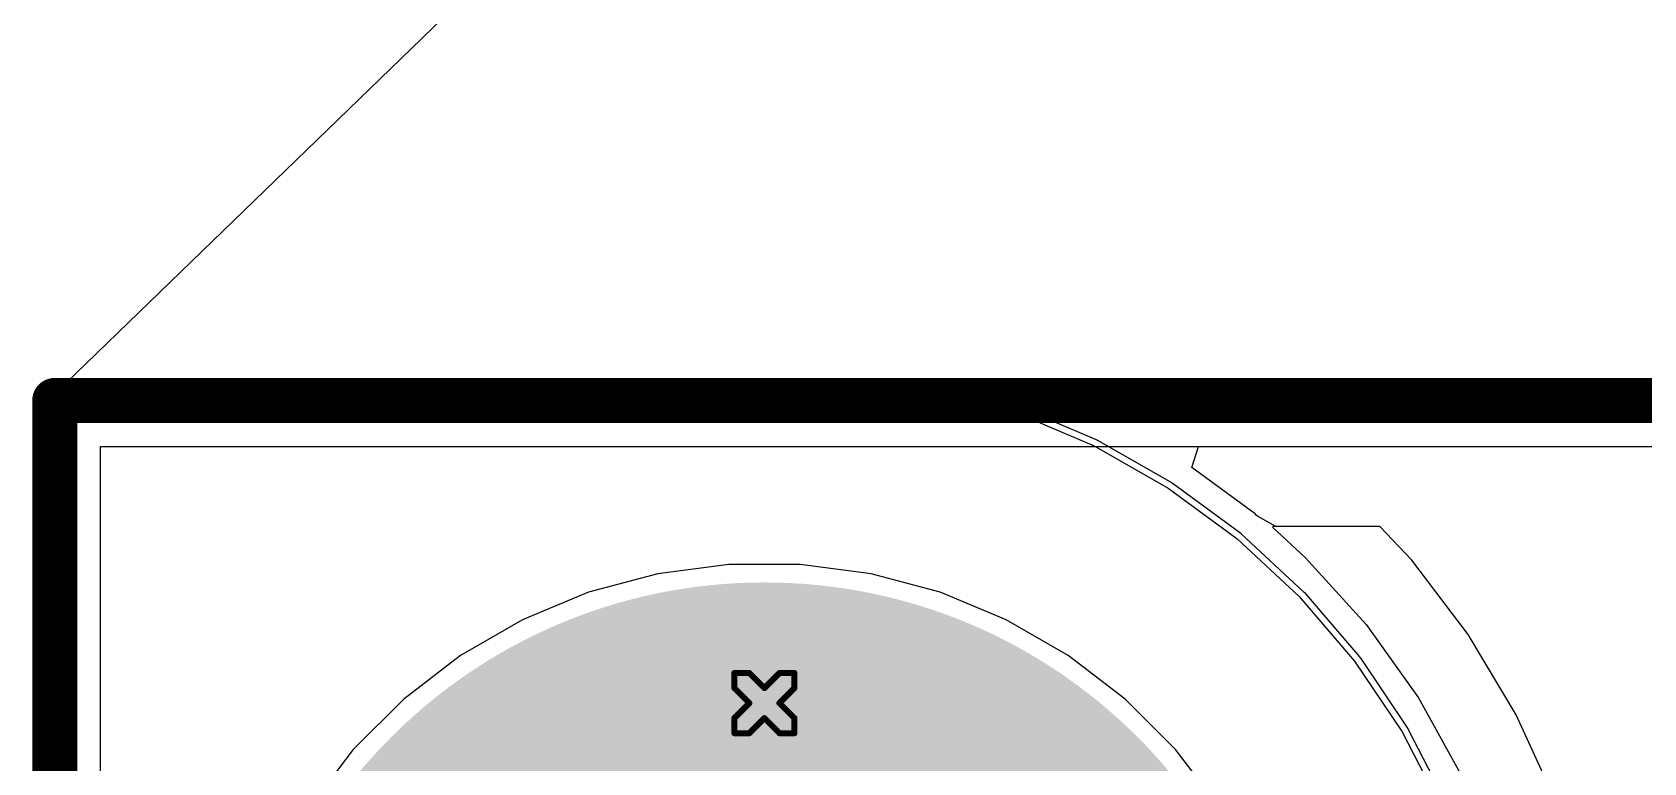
# Model space of a CAD drawing. Header units: inches. Extents: x 0 to 5379, y 0 to 5429.
# Drawn here: x -0.19 to 13.43, y 216.94 to 223.11 of the extents above; entities that cross this region are included whole.
import ezdxf

# ---------------------------------------------------------------- set-up
doc = ezdxf.new("R2010")
doc.units = ezdxf.units.IN
for name, color, linetype in [('Board Outline', 216, 'Continuous'), ('Bottom Layer', 5, 'Continuous'), ('Bottom Solder', 6, 'Continuous'), ('Drill Drawing', 1, 'Continuous'), ('GND01', 16, 'Continuous'), ('GND02', 76, 'Continuous'), ('Multi-Layer', 9, 'Continuous'), ('PWR', 156, 'Continuous'), ('SIG 01', 90, 'Continuous'), ('Top Layer', 1, 'Continuous'), ('Top Solder', 216, 'Continuous'), ('Via Holes', 16, 'Continuous')]:
    doc.layers.add(name, color=color, linetype=linetype)

msp = doc.modelspace()

# ---------------------------------------------------------------- hatches: boundary and pattern name
at = {"layer": 'Bottom Layer'}
h = msp.add_hatch(color=5, dxfattribs=at)
edge = h.paths.add_edge_path()
edge.add_arc((6, 214), 4.36, 0, 360)
h = msp.add_hatch(color=5, dxfattribs=at)
edge = h.paths.add_edge_path()
edge.add_arc((6, 217.442), 0.3, 0, 360)
at = {"layer": 'Bottom Solder'}
h = msp.add_hatch(color=6, dxfattribs=at)
edge = h.paths.add_edge_path()
edge.add_arc((6, 214), 4.462, 0, 360)
h = msp.add_hatch(color=6, dxfattribs=at)
edge = h.paths.add_edge_path()
edge.add_arc((6, 217.442), 0.402, 0, 360)
at = {"layer": 'GND01'}
h = msp.add_hatch(color=16, dxfattribs=at)
edge = h.paths.add_edge_path()
edge.add_arc((6, 214), 4.36, 0, 360)
h = msp.add_hatch(color=16, dxfattribs=at)
edge = h.paths.add_edge_path()
edge.add_arc((6, 217.442), 0.3, 0, 360)
at = {"layer": 'GND02'}
h = msp.add_hatch(color=76, dxfattribs=at)
edge = h.paths.add_edge_path()
edge.add_arc((6, 214), 4.36, 0, 360)
h = msp.add_hatch(color=76, dxfattribs=at)
edge = h.paths.add_edge_path()
edge.add_arc((6, 217.442), 0.3, 0, 360)
at = {"layer": 'Multi-Layer'}
h = msp.add_hatch(color=9, dxfattribs=at)
edge = h.paths.add_edge_path()
edge.add_arc((6, 214), 4.36, 0, 360)
at = {"layer": 'PWR'}
h = msp.add_hatch(color=156, dxfattribs=at)
edge = h.paths.add_edge_path()
edge.add_arc((6, 214), 4.36, 0, 360)
h = msp.add_hatch(color=156, dxfattribs=at)
edge = h.paths.add_edge_path()
edge.add_arc((6, 217.442), 0.3, 0, 360)
at = {"layer": 'SIG 01'}
h = msp.add_hatch(color=90, dxfattribs=at)
edge = h.paths.add_edge_path()
edge.add_arc((6, 214), 4.36, 0, 360)
h = msp.add_hatch(color=90, dxfattribs=at)
edge = h.paths.add_edge_path()
edge.add_arc((6, 217.442), 0.3, 0, 360)
at = {"layer": 'Top Layer'}
h = msp.add_hatch(color=1, dxfattribs=at)
edge = h.paths.add_edge_path()
edge.add_arc((6, 214), 4.36, 0, 360)
h = msp.add_hatch(color=1, dxfattribs=at)
edge = h.paths.add_edge_path()
edge.add_arc((6, 217.442), 0.3, 0, 360)
at = {"layer": 'Top Solder'}
h = msp.add_hatch(color=216, dxfattribs=at)
edge = h.paths.add_edge_path()
edge.add_arc((6, 214), 4.462, 0, 360)
h = msp.add_hatch(color=216, dxfattribs=at)
edge = h.paths.add_edge_path()
edge.add_arc((6, 217.442), 0.402, 0, 360)
at = {"layer": 'Via Holes'}
h = msp.add_hatch(color=7, dxfattribs=at)
edge = h.paths.add_edge_path()
edge.add_arc((6, 217.442), 0.15, 0, 360)

# ---------------------------------------------------------------- linework, layer by layer
at = {"layer": 'Board Outline'}
for points in [[(0, 220, 0.381, 0.381, 0), (350, 220, 0.381, 0.381, 0)], [(0, 0, 0.381, 0.381, 0), (0, 220, 0.381, 0.381, 0)]]:
    msp.add_lwpolyline(points, format="xyseb", dxfattribs=at)
msp.add_lwpolyline([(-0.095, 220, 0.191, 0.191, 1), (0.095, 220, 0.191, 0.191, 1)], format="xyseb", close=True, dxfattribs=at)
msp.add_lwpolyline([(-0.095, 220, 0.191, 0.191, 1), (0.095, 220, 0.191, 0.191, 1)], format="xyseb", close=True, dxfattribs=at)
at = {"layer": 'Bottom Layer'}
for p, q in [((0, 220), (0.001, 220.001)), ((0, 212.22), (0, 220)), ((0.001, 220.001), (7.782, 220.001)), ((7.782, 220.001), (8.127, 219.898)), ((8.127, 219.898), (8.789, 219.616)), ((8.789, 219.616), (9.414, 219.259)), ((9.614, 219.434), (9.671, 219.612)), ((9.671, 219.612), (24.348, 219.612)), ((10.148, 219.042), (9.614, 219.434)), ((9.414, 219.259), (9.994, 218.833)), ((10.158, 219.031), (10.148, 219.042)), ((10.17, 219.023), (10.158, 219.031)), ((10.323, 218.936), (10.17, 219.023)), ((9.994, 218.833), (10.522, 218.343)), ((10.3, 218.936), (10.295, 218.929)), ((10.295, 218.929), (10.575, 218.671)), ((11.202, 218.936), (10.3, 218.936)), ((10.55, 218.936), (10.323, 218.936)), ((11.202, 218.936), (10.55, 218.936)), ((10.55, 218.936), (10.55, 218.936)), ((10.55, 218.936), (10.55, 218.936)), ((11.473, 218.65), (11.202, 218.936)), ((11.202, 218.936), (11.202, 218.936)), ((11.473, 218.65), (11.202, 218.936)), ((11.202, 218.936), (11.202, 218.936)), ((10.575, 218.671), (11.087, 218.107)), ((11.95, 218.021), (11.473, 218.65)), ((11.95, 218.021), (11.473, 218.65)), ((10.522, 218.343), (10.99, 217.797)), ((11.087, 218.107), (11.531, 217.487)), ((12.355, 217.344), (11.95, 218.021)), ((12.355, 217.344), (11.95, 218.021)), ((10.99, 217.797), (11.392, 217.2)), ((11.531, 217.487), (11.899, 216.819)), ((12.684, 216.627), (12.355, 217.344)), ((12.684, 216.627), (12.355, 217.344)), ((11.392, 217.2), (11.723, 216.561))]:
    msp.add_line(p, q, dxfattribs=at)
at = {"layer": 'Bottom Solder'}
for p, q in [((0.001, 220.056), (5379.208, 5429.208)), ((-0.027, 220.045), (0.001, 220.056)), ((0.001, 220.056), (7.782, 220.056)), ((0.001, 220.056), (0.001, 220.056)), ((7.782, 220.056), (7.789, 220.053)), ((7.789, 220.053), (7.797, 220.054)), ((7.797, 220.054), (8.142, 219.951)), ((-0.055, 220), (-0.039, 220.039)), ((-0.055, 212.221), (-0.055, 220)), ((-0.055, 220), (-0.055, 220)), ((-0.039, 220.039), (-0.038, 220.04)), ((-0.038, 220.04), (-0.027, 220.045)), ((-0.038, 220.04), (-0.038, 220.04)), ((8.142, 219.951), (8.145, 219.949)), ((8.145, 219.949), (8.148, 219.949)), ((8.148, 219.949), (8.81, 219.666)), ((8.81, 219.666), (8.813, 219.664)), ((8.813, 219.664), (8.816, 219.664)), ((8.816, 219.664), (9.441, 219.307)), ((9.441, 219.307), (9.443, 219.304)), ((9.443, 219.304), (9.447, 219.304)), ((9.447, 219.304), (10.027, 218.878)), ((10.027, 218.878), (10.029, 218.875)), ((10.029, 218.875), (10.032, 218.874)), ((10.032, 218.874), (10.559, 218.384)), ((10.559, 218.384), (10.561, 218.381)), ((10.561, 218.381), (10.564, 218.379)), ((10.564, 218.379), (11.032, 217.832)), ((11.032, 217.832), (11.033, 217.829)), ((11.033, 217.829), (11.036, 217.827)), ((11.036, 217.827), (11.438, 217.23)), ((11.438, 217.23), (11.439, 217.227)), ((11.439, 217.227), (11.441, 217.225)), ((11.441, 217.225), (11.772, 216.586))]:
    msp.add_line(p, q, dxfattribs=at)
at = {"layer": 'Drill Drawing'}
for points in [[(5.746, 217.569, 0.0508, 0.0508, 0), (5.746, 217.696, 0.0508, 0.0508, 0)], [(5.746, 217.696, 0.0508, 0.0508, 0), (5.873, 217.696, 0.0508, 0.0508, 0)], [(5.873, 217.696, 0.0508, 0.0508, 0), (6, 217.569, 0.0508, 0.0508, 0)], [(6, 217.569, 0.0508, 0.0508, 0), (6.127, 217.696, 0.0508, 0.0508, 0)], [(6.127, 217.696, 0.0508, 0.0508, 0), (6.254, 217.696, 0.0508, 0.0508, 0)], [(6.254, 217.569, 0.0508, 0.0508, 0), (6.254, 217.696, 0.0508, 0.0508, 0)], [(5.746, 217.569, 0.0508, 0.0508, 0), (5.873, 217.442, 0.0508, 0.0508, 0)], [(5.746, 217.315, 0.0508, 0.0508, 0), (5.873, 217.442, 0.0508, 0.0508, 0)], [(6.127, 217.442, 0.0508, 0.0508, 0), (6.254, 217.569, 0.0508, 0.0508, 0)], [(6.127, 217.442, 0.0508, 0.0508, 0), (6.254, 217.315, 0.0508, 0.0508, 0)], [(5.746, 217.188, 0.0508, 0.0508, 0), (5.746, 217.315, 0.0508, 0.0508, 0)], [(5.873, 217.188, 0.0508, 0.0508, 0), (6, 217.315, 0.0508, 0.0508, 0)], [(6, 217.315, 0.0508, 0.0508, 0), (6.127, 217.188, 0.0508, 0.0508, 0)], [(6.254, 217.188, 0.0508, 0.0508, 0), (6.254, 217.315, 0.0508, 0.0508, 0)], [(5.746, 217.188, 0.0508, 0.0508, 0), (5.873, 217.188, 0.0508, 0.0508, 0)], [(6.127, 217.188, 0.0508, 0.0508, 0), (6.254, 217.188, 0.0508, 0.0508, 0)]]:
    msp.add_lwpolyline(points, format="xyseb", dxfattribs=at)
for points in [[(5.733, 217.696, 0.0254, 0.0254, 1), (5.759, 217.696, 0.0254, 0.0254, 1)], [(5.733, 217.696, 0.0254, 0.0254, 1), (5.759, 217.696, 0.0254, 0.0254, 1)], [(5.86, 217.696, 0.0254, 0.0254, 1), (5.886, 217.696, 0.0254, 0.0254, 1)], [(5.86, 217.696, 0.0254, 0.0254, 1), (5.886, 217.696, 0.0254, 0.0254, 1)], [(6.114, 217.696, 0.0254, 0.0254, 1), (6.14, 217.696, 0.0254, 0.0254, 1)], [(6.114, 217.696, 0.0254, 0.0254, 1), (6.14, 217.696, 0.0254, 0.0254, 1)], [(6.241, 217.696, 0.0254, 0.0254, 1), (6.267, 217.696, 0.0254, 0.0254, 1)], [(6.241, 217.696, 0.0254, 0.0254, 1), (6.267, 217.696, 0.0254, 0.0254, 1)], [(5.733, 217.569, 0.0254, 0.0254, 1), (5.759, 217.569, 0.0254, 0.0254, 1)], [(5.733, 217.569, 0.0254, 0.0254, 1), (5.759, 217.569, 0.0254, 0.0254, 1)], [(5.86, 217.442, 0.0254, 0.0254, 1), (5.886, 217.442, 0.0254, 0.0254, 1)], [(5.86, 217.442, 0.0254, 0.0254, 1), (5.886, 217.442, 0.0254, 0.0254, 1)], [(5.987, 217.569, 0.0254, 0.0254, 1), (6.013, 217.569, 0.0254, 0.0254, 1)], [(5.987, 217.569, 0.0254, 0.0254, 1), (6.013, 217.569, 0.0254, 0.0254, 1)], [(6.114, 217.442, 0.0254, 0.0254, 1), (6.14, 217.442, 0.0254, 0.0254, 1)], [(6.114, 217.442, 0.0254, 0.0254, 1), (6.14, 217.442, 0.0254, 0.0254, 1)], [(6.241, 217.569, 0.0254, 0.0254, 1), (6.267, 217.569, 0.0254, 0.0254, 1)], [(6.241, 217.569, 0.0254, 0.0254, 1), (6.267, 217.569, 0.0254, 0.0254, 1)], [(5.733, 217.315, 0.0254, 0.0254, 1), (5.759, 217.315, 0.0254, 0.0254, 1)], [(5.733, 217.315, 0.0254, 0.0254, 1), (5.759, 217.315, 0.0254, 0.0254, 1)], [(5.987, 217.315, 0.0254, 0.0254, 1), (6.013, 217.315, 0.0254, 0.0254, 1)], [(5.987, 217.315, 0.0254, 0.0254, 1), (6.013, 217.315, 0.0254, 0.0254, 1)], [(6.241, 217.315, 0.0254, 0.0254, 1), (6.267, 217.315, 0.0254, 0.0254, 1)], [(6.241, 217.315, 0.0254, 0.0254, 1), (6.267, 217.315, 0.0254, 0.0254, 1)], [(5.733, 217.188, 0.0254, 0.0254, 1), (5.759, 217.188, 0.0254, 0.0254, 1)], [(5.733, 217.188, 0.0254, 0.0254, 1), (5.759, 217.188, 0.0254, 0.0254, 1)], [(5.86, 217.188, 0.0254, 0.0254, 1), (5.886, 217.188, 0.0254, 0.0254, 1)], [(5.86, 217.188, 0.0254, 0.0254, 1), (5.886, 217.188, 0.0254, 0.0254, 1)], [(6.114, 217.188, 0.0254, 0.0254, 1), (6.14, 217.188, 0.0254, 0.0254, 1)], [(6.114, 217.188, 0.0254, 0.0254, 1), (6.14, 217.188, 0.0254, 0.0254, 1)], [(6.241, 217.188, 0.0254, 0.0254, 1), (6.267, 217.188, 0.0254, 0.0254, 1)], [(6.241, 217.188, 0.0254, 0.0254, 1), (6.267, 217.188, 0.0254, 0.0254, 1)]]:
    msp.add_lwpolyline(points, format="xyseb", close=True, dxfattribs=at)
at = {"layer": 'GND01'}
for p, q in [((0.388, 0.388), (0.388, 219.612)), ((0.388, 219.612), (63.203, 219.612)), ((5.698, 218.614), (5.098, 218.535)), ((6.302, 218.614), (5.698, 218.614)), ((6.902, 218.535), (6.302, 218.614)), ((5.098, 218.535), (4.514, 218.379)), ((7.486, 218.379), (6.902, 218.535)), ((4.514, 218.379), (3.955, 218.147)), ((8.045, 218.147), (7.486, 218.379)), ((3.955, 218.147), (3.431, 217.845)), ((8.569, 217.845), (8.045, 218.147)), ((3.431, 217.845), (2.951, 217.476)), ((9.049, 217.476), (8.569, 217.845)), ((2.951, 217.476), (2.524, 217.049)), ((9.476, 217.049), (9.049, 217.476)), ((2.524, 217.049), (2.155, 216.569)), ((9.845, 216.569), (9.476, 217.049))]:
    msp.add_line(p, q, dxfattribs=at)
at = {"layer": 'GND02'}
for p, q in [((0.388, 0.388), (0.388, 219.612)), ((0.388, 219.612), (63.203, 219.612)), ((5.698, 218.614), (5.098, 218.535)), ((6.302, 218.614), (5.698, 218.614)), ((6.902, 218.535), (6.302, 218.614)), ((5.098, 218.535), (4.514, 218.379)), ((7.486, 218.379), (6.902, 218.535)), ((4.514, 218.379), (3.955, 218.147)), ((8.045, 218.147), (7.486, 218.379)), ((3.955, 218.147), (3.431, 217.845)), ((8.569, 217.845), (8.045, 218.147)), ((3.431, 217.845), (2.951, 217.476)), ((9.049, 217.476), (8.569, 217.845)), ((2.951, 217.476), (2.524, 217.049)), ((9.476, 217.049), (9.049, 217.476)), ((2.524, 217.049), (2.155, 216.569)), ((9.845, 216.569), (9.476, 217.049))]:
    msp.add_line(p, q, dxfattribs=at)
at = {"layer": 'PWR'}
for p, q in [((0.388, 0.388), (0.388, 219.612)), ((0.388, 219.612), (63.203, 219.612)), ((5.698, 218.614), (5.098, 218.535)), ((6.302, 218.614), (5.698, 218.614)), ((6.902, 218.535), (6.302, 218.614)), ((5.098, 218.535), (4.514, 218.379)), ((7.486, 218.379), (6.902, 218.535)), ((4.514, 218.379), (3.955, 218.147)), ((8.045, 218.147), (7.486, 218.379)), ((3.955, 218.147), (3.431, 217.845)), ((8.569, 217.845), (8.045, 218.147)), ((3.431, 217.845), (2.951, 217.476)), ((9.049, 217.476), (8.569, 217.845)), ((2.951, 217.476), (2.524, 217.049)), ((9.476, 217.049), (9.049, 217.476)), ((2.524, 217.049), (2.155, 216.569)), ((9.845, 216.569), (9.476, 217.049))]:
    msp.add_line(p, q, dxfattribs=at)
at = {"layer": 'SIG 01'}
for p, q in [((0.388, 0.388), (0.388, 219.612)), ((0.388, 219.612), (63.146, 219.612))]:
    msp.add_line(p, q, dxfattribs=at)
at = {"layer": 'Top Layer'}
for p, q in [((0, 220), (0.001, 220.001)), ((0, 212.22), (0, 220)), ((0.001, 220.001), (7.782, 220.001)), ((7.782, 220.001), (8.127, 219.898)), ((8.127, 219.898), (8.789, 219.616)), ((8.789, 219.616), (9.414, 219.259)), ((9.414, 219.259), (9.994, 218.833)), ((9.994, 218.833), (10.522, 218.343)), ((10.3, 218.936), (10.295, 218.929)), ((10.295, 218.929), (10.575, 218.671)), ((11.202, 218.936), (10.3, 218.936)), ((11.473, 218.65), (11.202, 218.936)), ((11.202, 218.936), (11.202, 218.936)), ((10.575, 218.671), (11.087, 218.107)), ((11.95, 218.021), (11.473, 218.65)), ((10.522, 218.343), (10.99, 217.797)), ((11.087, 218.107), (11.531, 217.487)), ((12.355, 217.344), (11.95, 218.021)), ((10.99, 217.797), (11.392, 217.2)), ((11.531, 217.487), (11.899, 216.819)), ((12.684, 216.627), (12.355, 217.344)), ((11.392, 217.2), (11.723, 216.561))]:
    msp.add_line(p, q, dxfattribs=at)
at = {"layer": 'Top Solder'}
for p, q in [((0.001, 220.056), (5379.208, 5429.208)), ((-0.027, 220.045), (0.001, 220.056)), ((0.001, 220.056), (7.782, 220.056)), ((0.001, 220.056), (0.001, 220.056)), ((7.782, 220.056), (7.789, 220.053)), ((7.789, 220.053), (7.797, 220.054)), ((7.797, 220.054), (8.142, 219.951)), ((-0.055, 220), (-0.039, 220.039)), ((-0.055, 212.221), (-0.055, 220)), ((-0.055, 220), (-0.055, 220)), ((-0.039, 220.039), (-0.038, 220.04)), ((-0.038, 220.04), (-0.027, 220.045)), ((-0.038, 220.04), (-0.038, 220.04)), ((8.142, 219.951), (8.145, 219.949)), ((8.145, 219.949), (8.148, 219.949)), ((8.148, 219.949), (8.81, 219.666)), ((8.81, 219.666), (8.813, 219.664)), ((8.813, 219.664), (8.816, 219.664)), ((8.816, 219.664), (9.441, 219.307)), ((9.441, 219.307), (9.443, 219.304)), ((9.443, 219.304), (9.447, 219.304)), ((9.447, 219.304), (10.027, 218.878)), ((10.027, 218.878), (10.029, 218.875)), ((10.029, 218.875), (10.032, 218.874)), ((10.032, 218.874), (10.559, 218.384)), ((10.559, 218.384), (10.561, 218.381)), ((10.561, 218.381), (10.564, 218.379)), ((10.564, 218.379), (11.032, 217.832)), ((11.032, 217.832), (11.033, 217.829)), ((11.033, 217.829), (11.036, 217.827)), ((11.036, 217.827), (11.438, 217.23)), ((11.438, 217.23), (11.439, 217.227)), ((11.439, 217.227), (11.441, 217.225)), ((11.441, 217.225), (11.772, 216.586))]:
    msp.add_line(p, q, dxfattribs=at)

doc.saveas('drawing.dxf')
